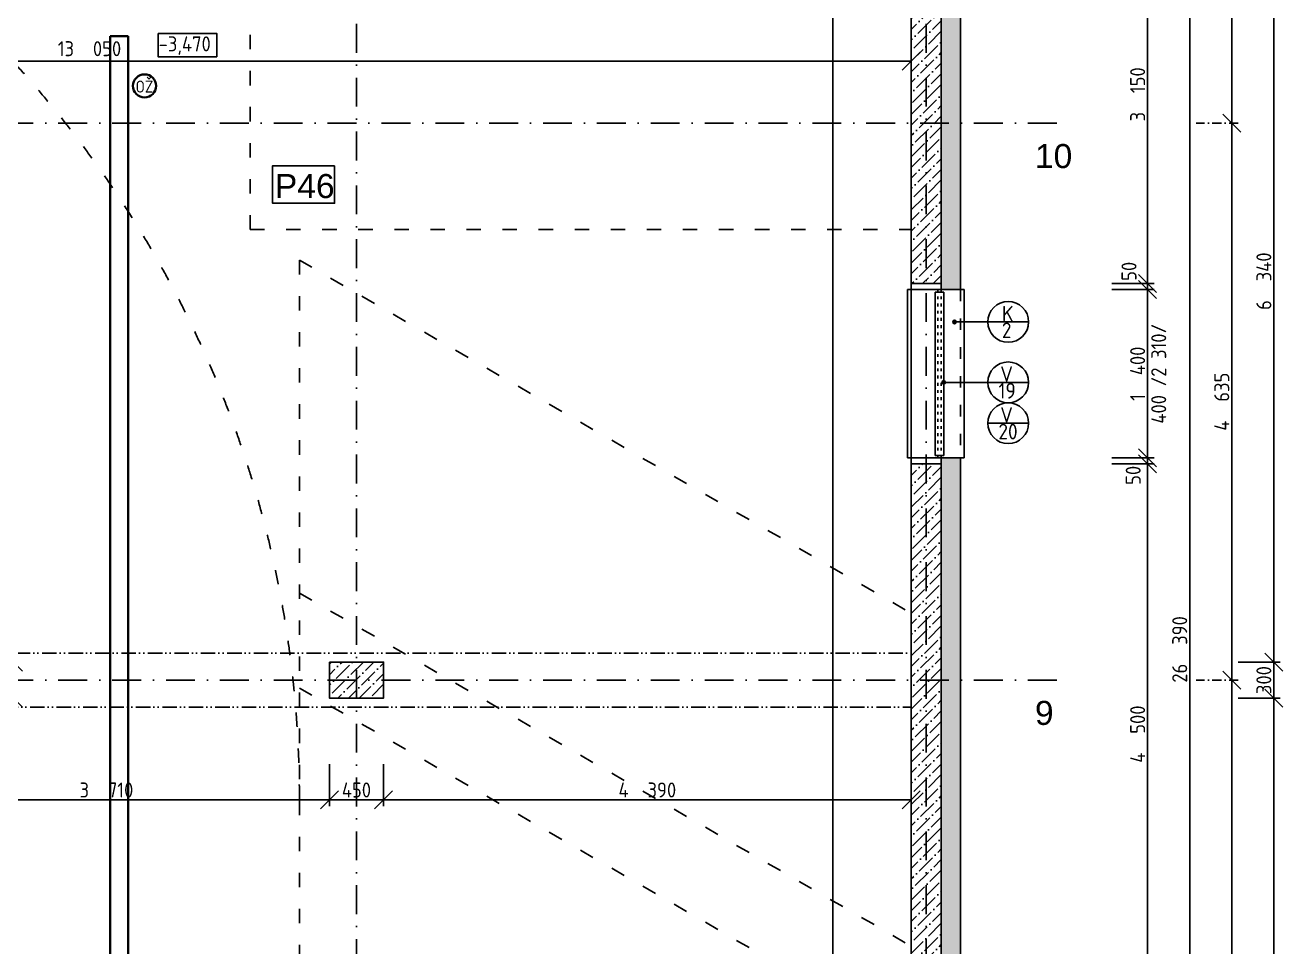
# Model space of a CAD drawing. Extents: x 4511820 to 5180432, y -1526536 to -944957.
# Drawn here: x 5148661 to 5159124, y -1388229 to -1380557 of the extents above; entities that cross this region are included whole.
import ezdxf

# ---------------------------------------------------------------- set-up
doc = ezdxf.new("R2010")
doc.units = 0
doc.header["$MEASUREMENT"] = 0
for name, pattern in [('ACAD_ISO03W100', [30, 12, -18]), ('ACAD_ISO12W100', [22, 12, -3, 0.5, -3, 0.5, -3]), ('BODKOCIARKOVANA_3', [5.6, 3, -1.3, 0, -1.3])]:
    doc.linetypes.add(name, pattern=pattern)
doc.layers.get('0').update_dxf_attribs({"linetype": 'CONTINUOUS'})
doc.layers.get('Defpoints').update_dxf_attribs({"color": 61, "linetype": 'CONTINUOUS'})
for name, color, linetype in [('KÓTY', 4, 'CONTINUOUS'), ('MÚRY', 1, 'CONTINUOUS'), ('OKNÁ', 143, 'CONTINUOUS'), ('osi', 253, 'CONTINUOUS'), ('Plochy', 41, 'CONTINUOUS'), ('POPIS', 7, 'CONTINUOUS'), ('POZEMOK', 7, 'CONTINUOUS'), ('TENKÁ', 7, 'CONTINUOUS'), ('ŠRAFY', 82, 'CONTINUOUS')]:
    doc.layers.add(name, color=color, linetype=linetype)
doc.layers.add('zz-kanal-daždová', color=136, linetype='CONTINUOUS', lineweight=40)
doc.styles.add('styl1', font='arial.ttf')
doc.styles.add('Style-Arial', font='arial.ttf')
doc.styles.add('STYLE1', font='isocp.shx')
doc.dimstyles.new('STANDARD-50', dxfattribs={"dimtxt": 125, "dimasz": 150, "dimexe": 10, "dimexo": 200, "dimgap": 20, "dimtad": 1, "dimdsep": 46, "dimlunit": 6, "dimtxsty": 'STYLE1', "dimblk1": 'OBLIQUE', "dimblk2": 'OBLIQUE', "dimsah": 1, "dimcen": 2.5, "dimse1": 1, "dimse2": 1, "dimadec": 0, "dimazin": 0, "dimtfac": 1, "dimtmove": 1, "dimatfit": 3, "dimldrblk": 'OBLIQUE', "dimfxl": 1, "dimtolj": 1, "dimtzin": 0, "dimarcsym": 0})
pattern_1 = [(45, (584112, 0), (33.1456304, 121.533978), [156.25, -31.25, 0, -31.25])]
pattern_2 = [(0, (9e-09, -175781), (0, 43.3012702), [25, -50]), (120, (9e-09, -175781), (-37.5, -21.6506351), [25, -50]), (60, (25, -175781), (-37.5, 21.6506351), [25, -50])]

# ---------------------------------------------------------------- blocks, each defined once
blk = doc.blocks.new('_OBLIQUE')
at = {"color": 0, "linetype": 'ByBlock'}
blk.add_line((-0.5, -0.5), (0.5, 0.5), dxfattribs=at)
blk = doc.blocks.new('*D13253')
at = {"layer": 'Defpoints', "color": 0}
for p in [(5156282, -1372558), (5156282, -1398948), (5158349, -1398948)]:
    blk.add_point(p, dxfattribs=at)
at = {"layer": 'KÓTY', "color": 0, "lineweight": -2}
blk.add_line((5158349, -1372558), (5158349, -1398948), dxfattribs=at)
at = {"layer": 'KÓTY', "color": 0, "linetype": 'ByBlock', "lineweight": -2, "xscale": 150, "yscale": 150, "zscale": 150}
for p, rotation in [((5158349, -1372558), 90), ((5158349, -1398948), 270)]:
    blk.add_blockref('_OBLIQUE', p, dxfattribs=dict(at, rotation=rotation))
at = {"layer": 'KÓTY', "color": 0, "insert": (5158266, -1385753), "char_height": 125, "attachment_point": 5, "rotation": 90, "style": 'STYLE1'}
blk.add_mtext('\\A1;26ﾠ390', dxfattribs=at)
blk = doc.blocks.new('*D13256')
at = {"layer": 'Defpoints', "color": 0}
for p in [(5156157, -1377423), (5156157, -1381373), (5158699, -1381373)]:
    blk.add_point(p, dxfattribs=at)
at = {"layer": 'KÓTY', "color": 0, "lineweight": -2}
blk.add_line((5158699, -1377423), (5158699, -1381373), dxfattribs=at)
at = {"layer": 'KÓTY', "color": 0, "linetype": 'ByBlock', "lineweight": -2, "xscale": 150, "yscale": 150, "zscale": 150}
for p, rotation in [((5158699, -1377423), 90), ((5158699, -1381373), 270)]:
    blk.add_blockref('_OBLIQUE', p, dxfattribs=dict(at, rotation=rotation))
at = {"layer": 'KÓTY', "color": 0, "insert": (5158616, -1379398), "char_height": 125, "attachment_point": 5, "rotation": 90, "style": 'STYLE1'}
blk.add_mtext('\\A1;3ﾠ950', dxfattribs=at)
blk = doc.blocks.new('*D13257')
at = {"layer": 'Defpoints', "color": 0}
for p in [(5156157, -1381373), (5156157, -1386008), (5158699, -1386008)]:
    blk.add_point(p, dxfattribs=at)
at = {"layer": 'KÓTY', "color": 0, "lineweight": -2}
blk.add_line((5158699, -1381373), (5158699, -1386008), dxfattribs=at)
at = {"layer": 'KÓTY', "color": 0, "linetype": 'ByBlock', "lineweight": -2, "xscale": 150, "yscale": 150, "zscale": 150}
for p, rotation in [((5158699, -1381373), 90), ((5158699, -1386008), 270)]:
    blk.add_blockref('_OBLIQUE', p, dxfattribs=dict(at, rotation=rotation))
at = {"layer": 'KÓTY', "color": 0, "insert": (5158616, -1383691), "char_height": 125, "attachment_point": 5, "rotation": 90, "style": 'STYLE1'}
blk.add_mtext('\\A1;4ﾠ635', dxfattribs=at)
blk = doc.blocks.new('*D13258')
at = {"layer": 'Defpoints', "color": 0}
for p in [(5156157, -1386008), (5156157, -1392428), (5158699, -1392428)]:
    blk.add_point(p, dxfattribs=at)
at = {"layer": 'KÓTY', "color": 0, "lineweight": -2}
blk.add_line((5158699, -1386008), (5158699, -1392428), dxfattribs=at)
at = {"layer": 'KÓTY', "color": 0, "linetype": 'ByBlock', "lineweight": -2, "xscale": 150, "yscale": 150, "zscale": 150}
for p, rotation in [((5158699, -1386008), 90), ((5158699, -1392428), 270)]:
    blk.add_blockref('_OBLIQUE', p, dxfattribs=dict(at, rotation=rotation))
at = {"layer": 'KÓTY', "color": 0, "insert": (5158616, -1389218), "char_height": 125, "attachment_point": 5, "rotation": 90, "style": 'STYLE1'}
blk.add_mtext('\\A1;6ﾠ420', dxfattribs=at)
blk = doc.blocks.new('*D13268')
at = {"layer": 'Defpoints', "color": 0}
for p in [(5155902, -1386158), (5159049, -1386158), (5155902, -1392278)]:
    blk.add_point(p, dxfattribs=at)
at = {"layer": 'KÓTY', "color": 0, "lineweight": -2}
blk.add_line((5159049, -1392278), (5159049, -1386158), dxfattribs=at)
at = {"layer": 'KÓTY', "color": 0, "linetype": 'ByBlock', "lineweight": -2, "xscale": 150, "yscale": 150, "zscale": 150}
for p, rotation in [((5159049, -1386158), 90), ((5159049, -1392278), 270)]:
    blk.add_blockref('_OBLIQUE', p, dxfattribs=dict(at, rotation=rotation))
at = {"layer": 'KÓTY', "color": 0, "insert": (5158966, -1389218), "char_height": 125, "attachment_point": 5, "rotation": 90, "style": 'STYLE1'}
blk.add_mtext('\\A1;6ﾠ120', dxfattribs=at)
blk = doc.blocks.new('*D13269')
at = {"layer": 'Defpoints', "color": 0}
for p in [(5155902, -1385858), (5159049, -1385858), (5155902, -1386158)]:
    blk.add_point(p, dxfattribs=at)
at = {"layer": 'KÓTY', "color": 0, "lineweight": -2}
blk.add_line((5159049, -1386158), (5159049, -1385858), dxfattribs=at)
at = {"layer": 'KÓTY', "color": 0, "linetype": 'ByBlock', "lineweight": -2, "xscale": 150, "yscale": 150, "zscale": 150}
for p, rotation in [((5159049, -1385858), 90), ((5159049, -1386158), 270)]:
    blk.add_blockref('_OBLIQUE', p, dxfattribs=dict(at, rotation=rotation))
at = {"layer": 'KÓTY', "color": 0, "insert": (5158966, -1386008), "char_height": 125, "attachment_point": 5, "rotation": 90, "style": 'STYLE1'}
blk.add_mtext('\\A1;300', dxfattribs=at)
blk = doc.blocks.new('*D13270')
at = {"layer": 'Defpoints', "color": 0}
for p in [(5155902, -1379518), (5159049, -1379518), (5155902, -1385858)]:
    blk.add_point(p, dxfattribs=at)
at = {"layer": 'KÓTY', "color": 0, "lineweight": -2}
blk.add_line((5159049, -1385858), (5159049, -1379518), dxfattribs=at)
at = {"layer": 'KÓTY', "color": 0, "linetype": 'ByBlock', "lineweight": -2, "xscale": 150, "yscale": 150, "zscale": 150}
for p, rotation in [((5159049, -1379518), 90), ((5159049, -1385858), 270)]:
    blk.add_blockref('_OBLIQUE', p, dxfattribs=dict(at, rotation=rotation))
at = {"layer": 'KÓTY', "color": 0, "insert": (5158966, -1382688), "char_height": 125, "attachment_point": 5, "rotation": 90, "style": 'STYLE1'}
blk.add_mtext('\\A1;6ﾠ340', dxfattribs=at)
blk = doc.blocks.new('*D13276')
at = {"layer": 'Defpoints', "color": 0}
for p in [(5156282, -1382708), (5156282, -1382758), (5157999, -1382758)]:
    blk.add_point(p, dxfattribs=at)
at = {"layer": 'KÓTY', "color": 0, "lineweight": -2}
blk.add_line((5157999, -1382708), (5157999, -1382758), dxfattribs=at)
at = {"layer": 'KÓTY', "color": 0, "linetype": 'ByBlock', "lineweight": -2, "xscale": 150, "yscale": 150, "zscale": 150}
for p, rotation in [((5157999, -1382708), 90), ((5157999, -1382758), 270)]:
    blk.add_blockref('_OBLIQUE', p, dxfattribs=dict(at, rotation=rotation))
at = {"layer": 'KÓTY', "color": 0, "insert": (5157844, -1382606), "char_height": 125, "attachment_point": 5, "rotation": 90, "style": 'STYLE1'}
blk.add_mtext('\\A1;50', dxfattribs=at)
blk = doc.blocks.new('*D13277')
at = {"layer": 'Defpoints', "color": 0}
for p in [(5156282, -1382758), (5156282, -1384158), (5157999, -1384158)]:
    blk.add_point(p, dxfattribs=at)
at = {"layer": 'KÓTY', "color": 0, "lineweight": -2}
blk.add_line((5157999, -1382758), (5157999, -1384158), dxfattribs=at)
at = {"layer": 'KÓTY', "color": 0, "linetype": 'ByBlock', "lineweight": -2, "xscale": 150, "yscale": 150, "zscale": 150}
for p, rotation in [((5157999, -1382758), 90), ((5157999, -1384158), 270)]:
    blk.add_blockref('_OBLIQUE', p, dxfattribs=dict(at, rotation=rotation))
at = {"layer": 'KÓTY', "color": 0, "insert": (5157916, -1383458), "char_height": 125, "attachment_point": 5, "rotation": 90, "style": 'STYLE1'}
blk.add_mtext('\\A1;1ﾠ400', dxfattribs=at)
blk = doc.blocks.new('*D13278')
at = {"layer": 'Defpoints', "color": 0}
for p in [(5156282, -1384158), (5156282, -1384208), (5157999, -1384208)]:
    blk.add_point(p, dxfattribs=at)
at = {"layer": 'KÓTY', "color": 0, "lineweight": -2}
blk.add_line((5157999, -1384158), (5157999, -1384208), dxfattribs=at)
at = {"layer": 'KÓTY', "color": 0, "linetype": 'ByBlock', "lineweight": -2, "xscale": 150, "yscale": 150, "zscale": 150}
for p, rotation in [((5157999, -1384158), 90), ((5157999, -1384208), 270)]:
    blk.add_blockref('_OBLIQUE', p, dxfattribs=dict(at, rotation=rotation))
at = {"layer": 'KÓTY', "color": 0, "insert": (5157879, -1384304), "char_height": 125, "attachment_point": 5, "rotation": 90, "style": 'STYLE1'}
blk.add_mtext('\\A1;50', dxfattribs=at)
blk = doc.blocks.new('*D13279')
at = {"layer": 'Defpoints', "color": 0}
for p in [(5156282, -1384208), (5156282, -1388708), (5157999, -1388708)]:
    blk.add_point(p, dxfattribs=at)
at = {"layer": 'KÓTY', "color": 0, "lineweight": -2}
blk.add_line((5157999, -1384208), (5157999, -1388708), dxfattribs=at)
at = {"layer": 'KÓTY', "color": 0, "linetype": 'ByBlock', "lineweight": -2, "xscale": 150, "yscale": 150, "zscale": 150}
for p, rotation in [((5157999, -1384208), 90), ((5157999, -1388708), 270)]:
    blk.add_blockref('_OBLIQUE', p, dxfattribs=dict(at, rotation=rotation))
at = {"layer": 'KÓTY', "color": 0, "insert": (5157916, -1386458), "char_height": 125, "attachment_point": 5, "rotation": 90, "style": 'STYLE1'}
blk.add_mtext('\\A1;4ﾠ500', dxfattribs=at)
blk = doc.blocks.new('*D14925')
at = {"layer": 'Defpoints', "color": 0}
for p in [(5156157, -1379558), (5156157, -1382708), (5157999, -1382708)]:
    blk.add_point(p, dxfattribs=at)
at = {"layer": 'KÓTY', "color": 0, "lineweight": -2}
blk.add_line((5157999, -1379558), (5157999, -1382708), dxfattribs=at)
at = {"layer": 'KÓTY', "color": 0, "linetype": 'ByBlock', "lineweight": -2, "xscale": 150, "yscale": 150, "zscale": 150}
for p, rotation in [((5157999, -1379558), 90), ((5157999, -1382708), 270)]:
    blk.add_blockref('_OBLIQUE', p, dxfattribs=dict(at, rotation=rotation))
at = {"layer": 'KÓTY', "color": 0, "insert": (5157916, -1381133), "char_height": 125, "attachment_point": 5, "rotation": 90, "style": 'STYLE1'}
blk.add_mtext('\\A1;3ﾠ150', dxfattribs=at)
blk = doc.blocks.new('*D21339')
at = {"layer": 'Defpoints', "color": 0}
for p in [(5156032, -1380856), (5156032, -1381601), (5142982, -1381741)]:
    blk.add_point(p, dxfattribs=at)
at = {"layer": 'KÓTY', "color": 0, "lineweight": -2}
blk.add_line((5142982, -1380856), (5156032, -1380856), dxfattribs=at)
at = {"layer": 'KÓTY', "color": 0, "linetype": 'ByBlock', "lineweight": -2, "xscale": 150, "yscale": 150, "zscale": 150, "rotation": 180}
blk.add_blockref('_OBLIQUE', (5142982, -1380856), dxfattribs=at)
at = {"layer": 'KÓTY', "color": 0, "linetype": 'ByBlock', "lineweight": -2, "xscale": 150, "yscale": 150, "zscale": 150}
blk.add_blockref('_OBLIQUE', (5156032, -1380856), dxfattribs=at)
at = {"layer": 'KÓTY', "color": 0, "insert": (5149196, -1380753), "char_height": 125, "attachment_point": 5, "style": 'STYLE1'}
blk.add_mtext('\\A1;13ﾠ050', dxfattribs=at)
blk = doc.blocks.new('*D21341')
at = {"layer": 'Defpoints', "color": 0}
for p in [(5155902, -1379518), (5155380, -1398998), (5155902, -1398998)]:
    blk.add_point(p, dxfattribs=at)
at = {"layer": 'KÓTY', "color": 0, "lineweight": -2}
blk.add_line((5155380, -1379518), (5155380, -1398998), dxfattribs=at)
at = {"layer": 'KÓTY', "color": 0, "linetype": 'ByBlock', "lineweight": -2, "xscale": 150, "yscale": 150, "zscale": 150}
for p, rotation in [((5155380, -1379518), 90), ((5155380, -1398998), 270)]:
    blk.add_blockref('_OBLIQUE', p, dxfattribs=dict(at, rotation=rotation))
at = {"layer": 'KÓTY', "color": 0, "insert": (5155297, -1389258), "char_height": 125, "attachment_point": 5, "rotation": 90, "style": 'STYLE1'}
blk.add_mtext('\\A1;19ﾠ480', dxfattribs=at)
blk = doc.blocks.new('*D21342')
at = {"layer": 'Defpoints', "color": 0}
for p in [(5151939, -1385858), (5148563, -1386158), (5151939, -1386158)]:
    blk.add_point(p, dxfattribs=at)
at = {"layer": 'KÓTY', "color": 0, "lineweight": -2}
blk.add_line((5148563, -1385858), (5148563, -1386158), dxfattribs=at)
at = {"layer": 'KÓTY', "color": 0, "linetype": 'ByBlock', "lineweight": -2, "xscale": 150, "yscale": 150, "zscale": 150}
for p, rotation in [((5148563, -1385858), 90), ((5148563, -1386158), 270)]:
    blk.add_blockref('_OBLIQUE', p, dxfattribs=dict(at, rotation=rotation))
at = {"layer": 'KÓTY', "color": 0, "insert": (5148481, -1386008), "char_height": 125, "attachment_point": 5, "rotation": 90, "style": 'STYLE1'}
blk.add_mtext('\\A1;300', dxfattribs=at)
blk = doc.blocks.new('*D21374')
at = {"layer": 'Defpoints', "color": 0}
for p in [(5149322, -1379518), (5149322, -1380414), (5142982, -1381298)]:
    blk.add_point(p, dxfattribs=at)
at = {"layer": 'KÓTY', "color": 0, "lineweight": -2}
blk.add_line((5142982, -1380414), (5149322, -1380414), dxfattribs=at)
at = {"layer": 'KÓTY', "color": 0, "linetype": 'ByBlock', "lineweight": -2, "xscale": 150, "yscale": 150, "zscale": 150, "rotation": 180}
blk.add_blockref('_OBLIQUE', (5142982, -1380414), dxfattribs=at)
at = {"layer": 'KÓTY', "color": 0, "linetype": 'ByBlock', "lineweight": -2, "xscale": 150, "yscale": 150, "zscale": 150}
blk.add_blockref('_OBLIQUE', (5149322, -1380414), dxfattribs=at)
at = {"layer": 'KÓTY', "color": 0, "insert": (5146152, -1380331), "char_height": 125, "attachment_point": 5, "style": 'STYLE1'}
blk.add_mtext('\\A1;6ﾠ340', dxfattribs=at)
blk = doc.blocks.new('*D21399')
at = {"layer": 'Defpoints', "color": 0}
for p in [(5147482, -1386158), (5151192, -1386158), (5151192, -1387006)]:
    blk.add_point(p, dxfattribs=at)
at = {"layer": 'KÓTY', "color": 0, "lineweight": -2}
blk.add_line((5147482, -1387006), (5151192, -1387006), dxfattribs=at)
at = {"layer": 'KÓTY', "color": 0, "linetype": 'ByBlock', "lineweight": -2, "xscale": 150, "yscale": 150, "zscale": 150, "rotation": 180}
blk.add_blockref('_OBLIQUE', (5147482, -1387006), dxfattribs=at)
at = {"layer": 'KÓTY', "color": 0, "linetype": 'ByBlock', "lineweight": -2, "xscale": 150, "yscale": 150, "zscale": 150}
blk.add_blockref('_OBLIQUE', (5151192, -1387006), dxfattribs=at)
at = {"layer": 'KÓTY', "color": 0, "insert": (5149337, -1386923), "char_height": 125, "attachment_point": 5, "style": 'STYLE1'}
blk.add_mtext('\\A1;3ﾠ710', dxfattribs=at)
blk = doc.blocks.new('*D21400')
at = {"layer": 'Defpoints', "color": 0}
for p in [(5151192, -1386158), (5151642, -1386158), (5151642, -1387006)]:
    blk.add_point(p, dxfattribs=at)
at = {"layer": 'KÓTY', "color": 0, "lineweight": -2}
blk.add_line((5151192, -1387006), (5151642, -1387006), dxfattribs=at)
at = {"layer": 'KÓTY', "color": 0, "linetype": 'ByBlock', "lineweight": -2, "xscale": 150, "yscale": 150, "zscale": 150, "rotation": 180}
blk.add_blockref('_OBLIQUE', (5151192, -1387006), dxfattribs=at)
at = {"layer": 'KÓTY', "color": 0, "linetype": 'ByBlock', "lineweight": -2, "xscale": 150, "yscale": 150, "zscale": 150}
blk.add_blockref('_OBLIQUE', (5151642, -1387006), dxfattribs=at)
at = {"layer": 'KÓTY', "color": 0, "insert": (5151417, -1386923), "char_height": 125, "attachment_point": 5, "style": 'STYLE1'}
blk.add_mtext('\\A1;450', dxfattribs=at)
blk = doc.blocks.new('*D21401')
at = {"layer": 'Defpoints', "color": 0}
for p in [(5151642, -1386158), (5156032, -1386158), (5156032, -1387006)]:
    blk.add_point(p, dxfattribs=at)
at = {"layer": 'KÓTY', "color": 0, "lineweight": -2}
blk.add_line((5151642, -1387006), (5156032, -1387006), dxfattribs=at)
at = {"layer": 'KÓTY', "color": 0, "linetype": 'ByBlock', "lineweight": -2, "xscale": 150, "yscale": 150, "zscale": 150, "rotation": 180}
blk.add_blockref('_OBLIQUE', (5151642, -1387006), dxfattribs=at)
at = {"layer": 'KÓTY', "color": 0, "linetype": 'ByBlock', "lineweight": -2, "xscale": 150, "yscale": 150, "zscale": 150}
blk.add_blockref('_OBLIQUE', (5156032, -1387006), dxfattribs=at)
at = {"layer": 'KÓTY', "color": 0, "insert": (5153837, -1386923), "char_height": 125, "attachment_point": 5, "style": 'STYLE1'}
blk.add_mtext('\\A1;4ﾠ390', dxfattribs=at)

msp = doc.modelspace()

# ---------------------------------------------------------------- hatches: boundary and pattern name
at = {"layer": 'TENKÁ'}
h = msp.add_hatch(color=256, dxfattribs=at)
h.dxf.hatch_style = 1
h.paths.add_polyline_path([(5156407.327, -1383026.814, 2.414213562), (5156392.327, -1383041.814, 0.414213562)])
h = msp.add_hatch(color=256, dxfattribs=at)
h.dxf.hatch_style = 1
h.paths.add_polyline_path([(5156317.5, -1383530.047, 2.414213562), (5156302.5, -1383545.047, 0.414213562)])
at = {"layer": 'ŠRAFY'}
h = msp.add_hatch(dxfattribs=at)
h.set_pattern_fill('HEX', color=256, scale=200)
h.set_pattern_definition(pattern_2)
h.paths.add_polyline_path([(5156282.5, -1382708.048), (5156282.5, -1382758.048), (5156322.5, -1382758.048), (5156442.5, -1382758.048), (5156442.5, -1376518.048), (5156282.5, -1376518.048), (5156282.5, -1376558.048), (5156282.5, -1379558.048)])
h.paths.add_polyline_path([(5156263.701, -1380128), (5156551.299, -1380128), (5156551.299, -1380378), (5156263.701, -1380378)], flags=9)
h = msp.add_hatch(dxfattribs=at)
h.set_pattern_fill('ANSI36', color=256, scale=500)
h.set_pattern_definition(pattern_1)
h.paths.add_polyline_path([(5156032.5, -1379558.048), (5156032.5, -1379763.673), (5156032.5, -1380246.204), (5156032.5, -1382708.048), (5156282.5, -1382708.048), (5156282.5, -1379558.048)])
h = msp.add_hatch(dxfattribs=at)
h.set_pattern_fill('HEX', color=256, scale=200)
h.set_pattern_definition(pattern_2)
h.paths.add_polyline_path([(5156282.5, -1388758.048), (5156322.5, -1388758.048), (5156442.5, -1388758.048), (5156442.5, -1384158.048), (5156322.5, -1384158.048), (5156282.5, -1384158.048), (5156282.5, -1384208.048), (5156282.5, -1388708.048)])
h = msp.add_hatch(dxfattribs=at)
h.set_pattern_fill('ANSI36', color=256, scale=500)
h.set_pattern_definition(pattern_1)
h.paths.add_polyline_path([(5156032.5, -1385783.048), (5156032.5, -1386233.048), (5156032.5, -1386539.187), (5156032.5, -1388708.048), (5156282.5, -1388708.048), (5156282.5, -1384208.048), (5156032.5, -1384208.048)])
h = msp.add_hatch(dxfattribs=at)
h.set_pattern_fill('ANSI36', color=256, scale=500)
h.set_pattern_definition(pattern_1)
h.paths.add_polyline_path([(5151642.5, -1386129.268), (5151642.5, -1385858.048), (5151492.5, -1385858.048), (5151192.5, -1385858.048), (5151192.5, -1386158.048), (5151592.651, -1386158.048)])

# ---------------------------------------------------------------- linework, layer by layer
at = {"layer": 'KÓTY', "linetype": 'BODKOCIARKOVANA_3', "ltscale": 25}
for p, q in [((5158752.403, -1381373.048), (5158402.403, -1381373.048)), ((5158752.403, -1386008.048), (5158402.403, -1386008.048))]:
    msp.add_line(p, q, dxfattribs=at)
at = {"layer": 'KÓTY', "ltscale": 0.25}
for p, q in [((5158052.403, -1382708.048), (5157702.403, -1382708.048)), ((5158052.403, -1382758.048), (5157702.403, -1382758.048)), ((5158052.403, -1384158.048), (5157702.403, -1384158.048)), ((5158052.403, -1384208.048), (5157702.403, -1384208.048))]:
    msp.add_line(p, q, dxfattribs=at)
at = {"layer": 'KÓTY', "ltscale": 25}
for p, q in [((5159102.403, -1385858.048), (5158752.403, -1385858.048)), ((5159102.403, -1386158.048), (5158752.403, -1386158.048)), ((5151192.5, -1387058.903), (5151192.5, -1386708.903)), ((5151642.5, -1387058.903), (5151642.5, -1386708.903))]:
    msp.add_line(p, q, dxfattribs=at)
at = {"layer": 'MÚRY'}
for p, q in [((5156442.5, -1382758.048), (5156442.5, -1376518.048)), ((5156032.5, -1382758.048), (5156032.5, -1379558.048)), ((5156032.5, -1382758.048), (5156442.5, -1382758.048)), ((5156032.5, -1384158.048), (5156032.5, -1388758.048)), ((5156032.5, -1384158.048), (5156442.5, -1384158.048)), ((5156442.5, -1384158.048), (5156442.5, -1388758.048))]:
    msp.add_line(p, q, dxfattribs=at)
msp.add_lwpolyline([(5151192.5, -1385858.048), (5151642.5, -1385858.048), (5151642.5, -1386158.048), (5151192.5, -1386158.048)], close=True, dxfattribs=at)
msp.add_lwpolyline([(5151192.5, -1385858.048), (5151642.5, -1385858.048), (5151642.5, -1386158.048), (5151192.5, -1386158.048)], close=True, dxfattribs=at)
at = {"layer": 'OKNÁ', "color": 8, "ltscale": 2}
for p, q in [((5156232.5, -1384138.048), (5156232.5, -1382778.048)), ((5156302.5, -1382778.048), (5156232.5, -1382778.048)), ((5156302.5, -1384138.048), (5156302.5, -1382778.048)), ((5156302.5, -1384138.048), (5156232.5, -1384138.048))]:
    msp.add_line(p, q, dxfattribs=at)
at = {"layer": 'OKNÁ', "color": 8, "linetype": 'ACAD_ISO03W100', "ltscale": 2}
for p, q in [((5156252.5, -1384158.048), (5156252.5, -1382758.048)), ((5156282.5, -1384158.048), (5156282.5, -1382758.048))]:
    msp.add_line(p, q, dxfattribs=at)
at = {"layer": 'osi', "linetype": 'BODKOCIARKOVANA_3', "ltscale": 80}
for p, q in [((5151417.5, -1371584.954), (5151417.5, -1401996.195)), ((5156157.5, -1371584.954), (5156157.5, -1401996.195)), ((5157242.5, -1381373.048), (5093572.5, -1381373.048)), ((5157242.5, -1386008.048), (5093572.5, -1386008.048))]:
    msp.add_line(p, q, dxfattribs=at)
at = {"layer": 'Plochy'}
msp.add_lwpolyline([(5136342.5, -1372808.048), (5149172.5, -1372808.048), (5149172.5, -1372938.048), (5149322.5, -1372938.048), (5149322.5, -1379818.048), (5149972.5, -1379818.048), (5149972.5, -1379518.048), (5155902.5, -1379518.048), (5155902.5, -1379558.048), (5156032.5, -1379558.048), (5156032.5, -1398998.048), (5152392.5, -1398998.048), (5152392.5, -1398298.048), (5151642.5, -1398298.048), (5151642.5, -1398698.048), (5151192.5, -1398698.048), (5151192.5, -1398948.048), (5147692.5, -1398948.048)], dxfattribs=at)
at = {"layer": 'POPIS', "color": 8, "ltscale": 0.25}
msp.add_lwpolyline([(5151235.7, -1381726.994), (5150719.3, -1381726.994), (5150719.3, -1382039.194), (5151235.7, -1382039.194)], close=True, dxfattribs=at)
at = {"layer": 'POZEMOK', "linetype": 'ACAD_ISO03W100', "ltscale": 10}
for p, q in [((5150532.5, -1382258.048), (5150532.5, -1379518.048)), ((5150532.5, -1382258.048), (5156032.5, -1382258.048)), ((5150942.5, -1382512.498), (5156032.5, -1385451.211)), ((5150942.5, -1382512.498), (5150942.5, -1400352.548)), ((5150942.5, -1385283.78), (5156032.5, -1388222.492)), ((5150942.5, -1386074.498), (5156032.5, -1389013.211))]:
    msp.add_line(p, q, dxfattribs=at)
msp.add_arc((5141842.5, -1386998.048), 9100, 0, 90, dxfattribs=at)
at = {"layer": 'TENKÁ'}
for p, q in [((5156282.5, -1376518.048), (5156282.5, -1382758.048)), ((5156282.5, -1382708.048), (5156032.5, -1382708.048)), ((5156282.5, -1384158.048), (5156282.5, -1388758.048)), ((5156282.5, -1384208.048), (5156032.5, -1384208.048))]:
    msp.add_line(p, q, dxfattribs=at)
at = {"layer": 'TENKÁ', "ltscale": 0.25}
for p, q in [((5156002.5, -1382758.048), (5156002.5, -1384158.048)), ((5156032.5, -1382758.048), (5156002.5, -1382758.048)), ((5156442.5, -1382758.048), (5156472.5, -1382758.048)), ((5156472.5, -1382758.048), (5156472.5, -1384158.048)), ((5156377.327, -1383026.814), (5156669.229, -1383026.814)), ((5157009.229, -1383026.814), (5156669.229, -1383026.814)), ((5156287.5, -1383530.047), (5156669.229, -1383530.047)), ((5157009.229, -1383530.047), (5156669.229, -1383530.047)), ((5157009.229, -1383870.047), (5156669.229, -1383870.047)), ((5156032.5, -1384158.048), (5156002.5, -1384158.048)), ((5156442.5, -1384158.048), (5156472.5, -1384158.048))]:
    msp.add_line(p, q, dxfattribs=at)
at = {"layer": 'TENKÁ', "linetype": 'ACAD_ISO03W100', "ltscale": 8}
for p, q in [((5156032.5, -1382758.048), (5156032.5, -1384158.048)), ((5156442.5, -1382758.048), (5156442.5, -1384158.048))]:
    msp.add_line(p, q, dxfattribs=at)
at = {"layer": 'TENKÁ', "linetype": 'ACAD_ISO12W100', "ltscale": 10}
for p, q in [((5147482.5, -1385783.048), (5156032.5, -1385783.048)), ((5142982.5, -1386233.048), (5156032.5, -1386233.048))]:
    msp.add_line(p, q, dxfattribs=at)
at = {"layer": 'TENKÁ', "ltscale": 0.25}
msp.add_lwpolyline([(5149767, -1380625.048), (5150254.615, -1380625.048), (5150254.615, -1380820.447), (5149767, -1380820.447)], close=True, dxfattribs=at)
for centre in [(5156839.229, -1383026.814), (5156839.229, -1383530.047), (5156839.229, -1383870.047)]:
    msp.add_circle(centre, 170, dxfattribs=at)
at = {"layer": 'TENKÁ'}
for centre in [(5156392.327, -1383026.814), (5156302.5, -1383530.047)]:
    msp.add_circle(centre, 15, dxfattribs=at)
at = {"layer": 'zz-kanal-daždová'}
for p, q in [((5149367.5, -1398648.048), (5149367.5, -1380648.048)), ((5149517.5, -1380648.048), (5149367.5, -1380648.048)), ((5149517.5, -1398648.048), (5149517.5, -1380648.048))]:
    msp.add_line(p, q, dxfattribs=at)
msp.add_circle((5149653.972, -1381062.225), 96, dxfattribs=at)

# ---------------------------------------------------------------- texts
at = {"layer": 'KÓTY', "insert": (5158091.457, -1383458.048), "char_height": 125, "attachment_point": 5, "rotation": 90, "style": 'STYLE1'}
msp.add_mtext('\\A1;400 /2 310/', dxfattribs=at)
at = {"layer": 'POPIS', "color": 8, "ltscale": 0.25, "style": 'Style-Arial'}
msp.add_text('P46', height=200, dxfattribs=at).set_placement((5150738.166, -1381995.958))
at = {"layer": 'TENKÁ', "ltscale": 0.25}
for s, height, style, p in [('-3,470', 125, 'STYLE1', (5149771.389, -1380775.249)), ('10', 200, 'styl1', (5157061.554, -1381746.317)), ('9', 200, 'styl1', (5157061.554, -1386381.317))]:
    msp.add_text(s, height=height, dxfattribs=dict(at, style=style)).set_placement(p)
at = {"layer": 'TENKÁ', "style": 'STYLE1'}
for s, p in [('K', (5156787.199, -1383023.314)), ('2', (5156786.199, -1383161.95)), ('V', (5156773.199, -1383526.547)), ('19', (5156757.699, -1383665.184)), ('V', (5156773.199, -1383866.547)), ('20', (5156757.699, -1384005.184))]:
    msp.add_text(s, height=130, dxfattribs=at).set_placement(p)
at = {"layer": 'zz-kanal-daždová', "style": 'STYLE1'}
msp.add_text('OŽ', height=100, dxfattribs=at).set_placement((5149579.345, -1381118.424))

# ---------------------------------------------------------------- dimensions: what is measured, and where the dimension line sits
at = {"layer": 'KÓTY'}
for base, p1, p2, picture, middle in [((5158349, -1398948.048), (5156282.5, -1372558.048), (5156282.5, -1398948.048), '*D13253', (5158266.457, -1385753.048)), ((5158699, -1381373.048), (5156157.5, -1377423.048), (5156157.5, -1381373.048), '*D13256', (5158616.457, -1379398.048)), ((5155379.5, -1398998.048), (5155902.5, -1379518.048), (5155902.5, -1398998.048), '*D21341', (5155296.957, -1389258.048)), ((5159049, -1379518.048), (5155902.5, -1385858.048), (5155902.5, -1379518.048), '*D13270', (5158966.457, -1382688.048)), ((5157999, -1382708.048), (5156157.5, -1379558.048), (5156157.5, -1382708.048), '*D14925', (5157916.457, -1381133.048)), ((5158699, -1386008.048), (5156157.5, -1381373.048), (5156157.5, -1386008.048), '*D13257', (5158616.457, -1383690.548)), ((5157999, -1384158.048), (5156282.5, -1382758.048), (5156282.5, -1384158.048), '*D13277', (5157916.457, -1383458.048)), ((5157999, -1388708.048), (5156282.5, -1384208.048), (5156282.5, -1388708.048), '*D13279', (5157916.457, -1386458.048)), ((5148563.097, -1386158.048), (5151939.097, -1385858.048), (5151939.097, -1386158.048), '*D21342', (5148480.597, -1386008.048)), ((5159049, -1385858.048), (5155902.5, -1386158.048), (5155902.5, -1385858.048), '*D13269', (5158966.5, -1386008.048)), ((5158699, -1392428.048), (5156157.5, -1386008.048), (5156157.5, -1392428.048), '*D13258', (5158616.457, -1389218.048)), ((5159049, -1386158.048), (5155902.5, -1392278.048), (5155902.5, -1386158.048), '*D13268', (5158966.457, -1389218.048))]:
    dim = msp.add_linear_dim(base=base, p1=p1, p2=p2, angle=90, dimstyle='STANDARD-50', dxfattribs=at)
    dim.commit()
    dim.dimension.update_dxf_attribs({"geometry": picture, "text_midpoint": middle})
for base, p1, p2, picture, middle in [((5149322.5, -1380413.5), (5142982.5, -1381298.048), (5149322.5, -1379518.048), '*D21374', (5146152.5, -1380330.957)), ((5151192.5, -1387005.5), (5147482.5, -1386158.048), (5151192.5, -1386158.048), '*D21399', (5149337.5, -1386922.957)), ((5151642.5, -1387005.5), (5151192.5, -1386158.048), (5151642.5, -1386158.048), '*D21400', (5151417.5, -1386923)), ((5156032.5, -1387005.5), (5151642.5, -1386158.048), (5156032.5, -1386158.048), '*D21401', (5153837.5, -1386922.957))]:
    dim = msp.add_linear_dim(base=base, p1=p1, p2=p2, dimstyle='STANDARD-50', dxfattribs=at)
    dim.commit()
    dim.dimension.update_dxf_attribs({"geometry": picture, "text_midpoint": middle})
dim = msp.add_linear_dim(base=(5156032.5, -1380856), p1=(5142982.5, -1381740.548), p2=(5156032.5, -1381600.548), dimstyle='STANDARD-50', dxfattribs=at)
dim.commit()
dim.dimension.update_dxf_attribs({"geometry": '*D21339', "text_midpoint": (5149195.5, -1380836), "dimtype": 160})
for base, p1, p2, picture, middle in [((5157999, -1382758.048), (5156282.5, -1382708.048), (5156282.5, -1382758.048), '*D13276', (5157927, -1382606)), ((5157999, -1384208.048), (5156282.5, -1384158.048), (5156282.5, -1384208.048), '*D13278', (5157962, -1384304))]:
    dim = msp.add_linear_dim(base=base, p1=p1, p2=p2, angle=90, dimstyle='STANDARD-50', dxfattribs=at)
    dim.commit()
    dim.dimension.update_dxf_attribs({"geometry": picture, "text_midpoint": middle, "dimtype": 160})

doc.saveas('drawing.dxf')
